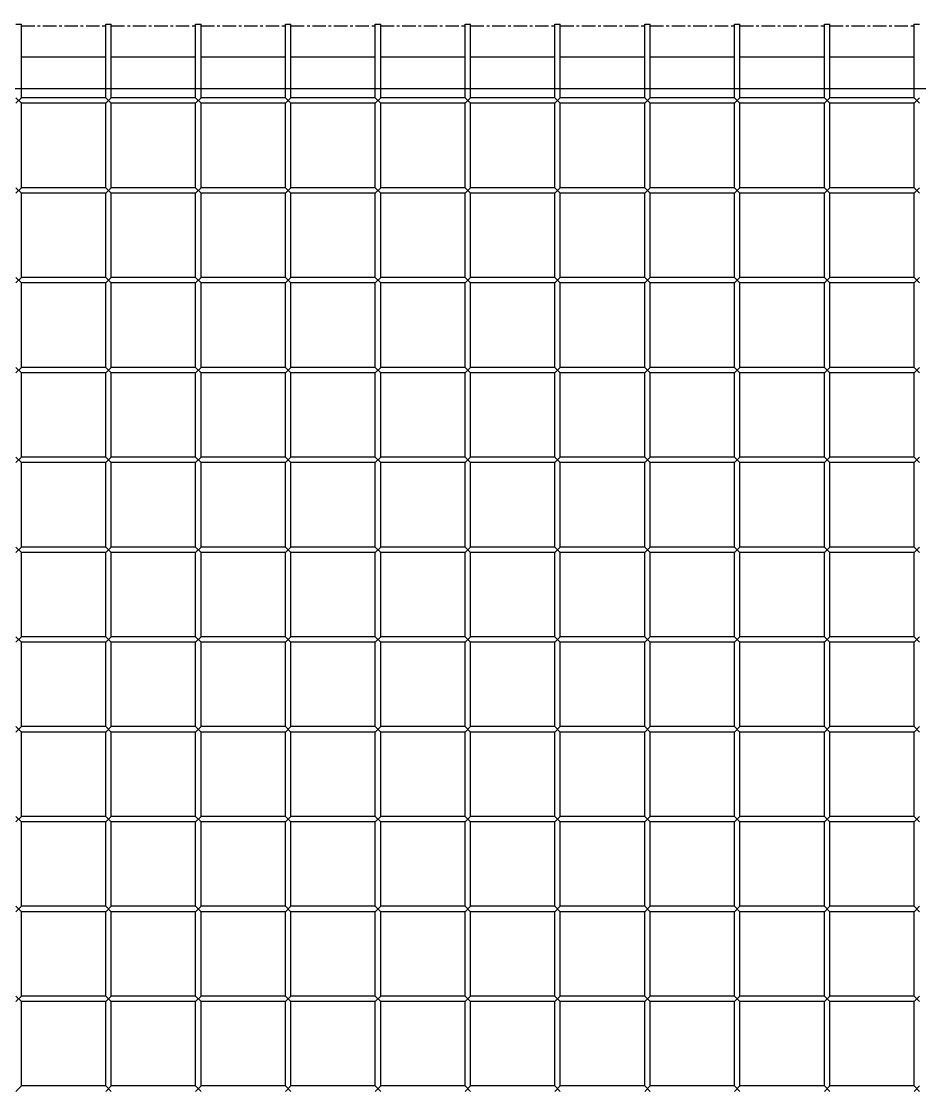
# Model space of a CAD drawing. Header units: millimetres. Extents: x -198529 to 244266, y -64 to 158464.
# Drawn here: x -147698 to -147198, y 97567 to 98161 of the extents above; entities that cross this region are included whole.
import ezdxf

# ---------------------------------------------------------------- set-up
doc = ezdxf.new("R2010")
doc.units = ezdxf.units.MM
doc.linetypes.add('CENTER', pattern=[12, 7.5, -1.5, 1.5, -1.5])
doc.layers.add('0-DCC', color=30, linetype='Continuous')
doc.layers.add('0-DCC-STRUC', color=180, linetype='Continuous')

# ---------------------------------------------------------------- blocks, each defined once
blk = doc.blocks.new('DCC2850x1800(右)')
at = {"color": 0, "linetype": 'Continuous'}
for p, q in [((63642.5, -72712.38), (63639.5, -72712.38)), ((63642.5, -72753.48), (63642.5, -72712.38)), ((63689.5, -72753.48), (63689.5, -72712.38)), ((63692.5, -72712.38), (63689.5, -72712.38)), ((63692.5, -72753.48), (63692.5, -72712.38)), ((63739.5, -72753.48), (63739.5, -72712.38)), ((63742.5, -72712.38), (63739.5, -72712.38)), ((63742.5, -72753.48), (63742.5, -72712.38)), ((63789.5, -72753.48), (63789.5, -72712.38)), ((63792.5, -72712.38), (63789.5, -72712.38)), ((63792.5, -72753.48), (63792.5, -72712.38)), ((63839.5, -72753.48), (63839.5, -72712.38)), ((63842.5, -72712.38), (63839.5, -72712.38)), ((63842.5, -72753.48), (63842.5, -72712.38)), ((63889.5, -72753.48), (63889.5, -72712.38)), ((63892.5, -72712.38), (63889.5, -72712.38)), ((63892.5, -72753.48), (63892.5, -72712.38)), ((63939.5, -72753.48), (63939.5, -72712.38)), ((63942.5, -72712.38), (63939.5, -72712.38)), ((63942.5, -72753.48), (63942.5, -72712.38)), ((63989.5, -72753.48), (63989.5, -72712.38)), ((63992.5, -72712.38), (63989.5, -72712.38)), ((63992.5, -72753.48), (63992.5, -72712.38)), ((64039.5, -72753.48), (64039.5, -72712.38)), ((64042.5, -72712.38), (64039.5, -72712.38)), ((64042.5, -72753.48), (64042.5, -72712.38)), ((64089.5, -72753.48), (64089.5, -72712.38)), ((64092.5, -72712.38), (64089.5, -72712.38)), ((64092.5, -72753.48), (64092.5, -72712.38)), ((64139.5, -72753.48), (64139.5, -72712.38)), ((64142.5, -72712.38), (64139.5, -72712.38)), ((63642.5, -72730.88), (63689.5, -72730.88)), ((63692.5, -72730.88), (63739.5, -72730.88)), ((63742.5, -72730.88), (63789.5, -72730.88)), ((63792.5, -72730.88), (63839.5, -72730.88)), ((63842.5, -72730.88), (63889.5, -72730.88)), ((63892.5, -72730.88), (63939.5, -72730.88)), ((63942.5, -72730.88), (63989.5, -72730.88)), ((63992.5, -72730.88), (64039.5, -72730.88)), ((64042.5, -72730.88), (64089.5, -72730.88)), ((64092.5, -72730.88), (64139.5, -72730.88)), ((63642.5, -72756.48), (63639.5, -72753.48)), ((63642.5, -72753.48), (63639.5, -72756.48)), ((63642.5, -72753.48), (63689.5, -72753.48)), ((63692.5, -72756.48), (63689.5, -72753.48)), ((63692.5, -72753.48), (63689.5, -72756.48)), ((63692.5, -72753.48), (63739.5, -72753.48)), ((63742.5, -72756.48), (63739.5, -72753.48)), ((63742.5, -72753.48), (63739.5, -72756.48)), ((63742.5, -72753.48), (63789.5, -72753.48)), ((63792.5, -72756.48), (63789.5, -72753.48)), ((63792.5, -72753.48), (63789.5, -72756.48)), ((63792.5, -72753.48), (63839.5, -72753.48)), ((63842.5, -72756.48), (63839.5, -72753.48)), ((63842.5, -72753.48), (63839.5, -72756.48)), ((63842.5, -72753.48), (63889.5, -72753.48)), ((63892.5, -72756.48), (63889.5, -72753.48)), ((63892.5, -72753.48), (63889.5, -72756.48)), ((63892.5, -72753.48), (63939.5, -72753.48)), ((63942.5, -72756.48), (63939.5, -72753.48)), ((63942.5, -72753.48), (63939.5, -72756.48)), ((63942.5, -72753.48), (63989.5, -72753.48)), ((63992.5, -72756.48), (63989.5, -72753.48)), ((63992.5, -72753.48), (63989.5, -72756.48)), ((63992.5, -72753.48), (64039.5, -72753.48)), ((64042.5, -72756.48), (64039.5, -72753.48)), ((64042.5, -72753.48), (64039.5, -72756.48)), ((64042.5, -72753.48), (64089.5, -72753.48)), ((64092.5, -72756.48), (64089.5, -72753.48)), ((64089.5, -72756.48), (64092.5, -72753.48)), ((64092.5, -72753.48), (64139.5, -72753.48)), ((64142.5, -72756.48), (64139.5, -72753.48)), ((64139.5, -72756.48), (64142.5, -72753.48)), ((63642.5, -72756.48), (63689.5, -72756.48)), ((63642.5, -72803.48), (63642.5, -72756.48)), ((63689.5, -72803.48), (63689.5, -72756.48)), ((63692.5, -72756.48), (63739.5, -72756.48)), ((63692.5, -72803.48), (63692.5, -72756.48)), ((63739.5, -72803.48), (63739.5, -72756.48)), ((63742.5, -72756.48), (63789.5, -72756.48)), ((63742.5, -72803.48), (63742.5, -72756.48)), ((63789.5, -72803.48), (63789.5, -72756.48)), ((63792.5, -72756.48), (63839.5, -72756.48)), ((63792.5, -72803.48), (63792.5, -72756.48)), ((63839.5, -72803.48), (63839.5, -72756.48)), ((63842.5, -72756.48), (63889.5, -72756.48)), ((63842.5, -72803.48), (63842.5, -72756.48)), ((63889.5, -72803.48), (63889.5, -72756.48)), ((63892.5, -72756.48), (63939.5, -72756.48)), ((63892.5, -72803.48), (63892.5, -72756.48)), ((63939.5, -72803.48), (63939.5, -72756.48)), ((63942.5, -72756.48), (63989.5, -72756.48)), ((63942.5, -72803.48), (63942.5, -72756.48)), ((63989.5, -72803.48), (63989.5, -72756.48)), ((63992.5, -72756.48), (64039.5, -72756.48)), ((63992.5, -72803.48), (63992.5, -72756.48)), ((64039.5, -72803.48), (64039.5, -72756.48)), ((64042.5, -72756.48), (64089.5, -72756.48)), ((64042.5, -72803.48), (64042.5, -72756.48)), ((64089.5, -72803.48), (64089.5, -72756.48)), ((64092.5, -72756.48), (64139.5, -72756.48)), ((64092.5, -72803.48), (64092.5, -72756.48)), ((64139.5, -72803.48), (64139.5, -72756.48)), ((63642.5, -72806.48), (63639.5, -72803.48)), ((63642.5, -72803.48), (63639.5, -72806.48)), ((63642.5, -72803.48), (63689.5, -72803.48)), ((63642.5, -72853.48), (63642.5, -72806.48)), ((63642.5, -72806.48), (63689.5, -72806.48)), ((63692.5, -72806.48), (63689.5, -72803.48)), ((63692.5, -72803.48), (63689.5, -72806.48)), ((63689.5, -72853.48), (63689.5, -72806.48)), ((63692.5, -72803.48), (63739.5, -72803.48)), ((63692.5, -72853.48), (63692.5, -72806.48)), ((63692.5, -72806.48), (63739.5, -72806.48)), ((63742.5, -72806.48), (63739.5, -72803.48)), ((63742.5, -72803.48), (63739.5, -72806.48)), ((63739.5, -72853.48), (63739.5, -72806.48)), ((63742.5, -72803.48), (63789.5, -72803.48)), ((63742.5, -72853.48), (63742.5, -72806.48)), ((63742.5, -72806.48), (63789.5, -72806.48)), ((63792.5, -72806.48), (63789.5, -72803.48)), ((63792.5, -72803.48), (63789.5, -72806.48)), ((63789.5, -72853.48), (63789.5, -72806.48)), ((63792.5, -72803.48), (63839.5, -72803.48)), ((63792.5, -72853.48), (63792.5, -72806.48)), ((63792.5, -72806.48), (63839.5, -72806.48)), ((63842.5, -72806.48), (63839.5, -72803.48)), ((63842.5, -72803.48), (63839.5, -72806.48)), ((63839.5, -72853.48), (63839.5, -72806.48)), ((63842.5, -72803.48), (63889.5, -72803.48)), ((63842.5, -72853.48), (63842.5, -72806.48)), ((63842.5, -72806.48), (63889.5, -72806.48)), ((63892.5, -72806.48), (63889.5, -72803.48)), ((63892.5, -72803.48), (63889.5, -72806.48)), ((63889.5, -72853.48), (63889.5, -72806.48)), ((63892.5, -72803.48), (63939.5, -72803.48)), ((63892.5, -72853.48), (63892.5, -72806.48)), ((63892.5, -72806.48), (63939.5, -72806.48)), ((63942.5, -72806.48), (63939.5, -72803.48)), ((63942.5, -72803.48), (63939.5, -72806.48)), ((63939.5, -72853.48), (63939.5, -72806.48)), ((63942.5, -72803.48), (63989.5, -72803.48)), ((63942.5, -72853.48), (63942.5, -72806.48)), ((63942.5, -72806.48), (63989.5, -72806.48)), ((63992.5, -72806.48), (63989.5, -72803.48)), ((63992.5, -72803.48), (63989.5, -72806.48)), ((63989.5, -72853.48), (63989.5, -72806.48)), ((63992.5, -72803.48), (64039.5, -72803.48)), ((63992.5, -72853.48), (63992.5, -72806.48)), ((63992.5, -72806.48), (64039.5, -72806.48)), ((64042.5, -72806.48), (64039.5, -72803.48)), ((64042.5, -72803.48), (64039.5, -72806.48)), ((64039.5, -72853.48), (64039.5, -72806.48)), ((64042.5, -72803.48), (64089.5, -72803.48)), ((64042.5, -72853.48), (64042.5, -72806.48)), ((64042.5, -72806.48), (64089.5, -72806.48)), ((64092.5, -72806.48), (64089.5, -72803.48)), ((64092.5, -72803.48), (64089.5, -72806.48)), ((64089.5, -72853.48), (64089.5, -72806.48)), ((64092.5, -72803.48), (64139.5, -72803.48)), ((64092.5, -72853.48), (64092.5, -72806.48)), ((64092.5, -72806.48), (64139.5, -72806.48)), ((64142.5, -72806.48), (64139.5, -72803.48)), ((64142.5, -72803.48), (64139.5, -72806.48)), ((64139.5, -72853.48), (64139.5, -72806.48)), ((63642.5, -72856.48), (63639.5, -72853.48)), ((63642.5, -72853.48), (63639.5, -72856.48)), ((63642.5, -72853.48), (63689.5, -72853.48)), ((63692.5, -72856.48), (63689.5, -72853.48)), ((63692.5, -72853.48), (63689.5, -72856.48)), ((63692.5, -72853.48), (63739.5, -72853.48)), ((63742.5, -72856.48), (63739.5, -72853.48)), ((63742.5, -72853.48), (63739.5, -72856.48)), ((63742.5, -72853.48), (63789.5, -72853.48)), ((63792.5, -72856.48), (63789.5, -72853.48)), ((63792.5, -72853.48), (63789.5, -72856.48)), ((63792.5, -72853.48), (63839.5, -72853.48)), ((63842.5, -72856.48), (63839.5, -72853.48)), ((63842.5, -72853.48), (63839.5, -72856.48)), ((63842.5, -72853.48), (63889.5, -72853.48)), ((63892.5, -72856.48), (63889.5, -72853.48)), ((63892.5, -72853.48), (63889.5, -72856.48)), ((63892.5, -72853.48), (63939.5, -72853.48)), ((63942.5, -72856.48), (63939.5, -72853.48)), ((63942.5, -72853.48), (63939.5, -72856.48)), ((63942.5, -72853.48), (63989.5, -72853.48)), ((63992.5, -72856.48), (63989.5, -72853.48)), ((63992.5, -72853.48), (63989.5, -72856.48)), ((63992.5, -72853.48), (64039.5, -72853.48)), ((64042.5, -72856.48), (64039.5, -72853.48)), ((64042.5, -72853.48), (64039.5, -72856.48)), ((64042.5, -72853.48), (64089.5, -72853.48)), ((64092.5, -72856.48), (64089.5, -72853.48)), ((64092.5, -72853.48), (64089.5, -72856.48)), ((64092.5, -72853.48), (64139.5, -72853.48)), ((64142.5, -72856.48), (64139.5, -72853.48)), ((64142.5, -72853.48), (64139.5, -72856.48)), ((63642.5, -72903.48), (63642.5, -72856.48)), ((63642.5, -72856.48), (63689.5, -72856.48)), ((63689.5, -72903.48), (63689.5, -72856.48)), ((63692.5, -72903.48), (63692.5, -72856.48)), ((63692.5, -72856.48), (63739.5, -72856.48)), ((63739.5, -72903.48), (63739.5, -72856.48)), ((63742.5, -72903.48), (63742.5, -72856.48)), ((63742.5, -72856.48), (63789.5, -72856.48)), ((63789.5, -72903.48), (63789.5, -72856.48)), ((63792.5, -72903.48), (63792.5, -72856.48)), ((63792.5, -72856.48), (63839.5, -72856.48)), ((63839.5, -72903.48), (63839.5, -72856.48)), ((63842.5, -72903.48), (63842.5, -72856.48)), ((63842.5, -72856.48), (63889.5, -72856.48)), ((63889.5, -72903.48), (63889.5, -72856.48)), ((63892.5, -72903.48), (63892.5, -72856.48)), ((63892.5, -72856.48), (63939.5, -72856.48)), ((63939.5, -72903.48), (63939.5, -72856.48)), ((63942.5, -72903.48), (63942.5, -72856.48)), ((63942.5, -72856.48), (63989.5, -72856.48)), ((63989.5, -72903.48), (63989.5, -72856.48)), ((63992.5, -72903.48), (63992.5, -72856.48)), ((63992.5, -72856.48), (64039.5, -72856.48)), ((64039.5, -72903.48), (64039.5, -72856.48)), ((64042.5, -72903.48), (64042.5, -72856.48)), ((64042.5, -72856.48), (64089.5, -72856.48)), ((64089.5, -72903.48), (64089.5, -72856.48)), ((64092.5, -72903.48), (64092.5, -72856.48)), ((64092.5, -72856.48), (64139.5, -72856.48)), ((64139.5, -72903.48), (64139.5, -72856.48)), ((63642.5, -72906.48), (63639.5, -72903.48)), ((63642.5, -72903.48), (63639.5, -72906.48)), ((63642.5, -72903.48), (63689.5, -72903.48)), ((63642.5, -72953.48), (63642.5, -72906.48)), ((63642.5, -72906.48), (63689.5, -72906.48)), ((63692.5, -72906.48), (63689.5, -72903.48)), ((63692.5, -72903.48), (63689.5, -72906.48)), ((63689.5, -72953.48), (63689.5, -72906.48)), ((63692.5, -72903.48), (63739.5, -72903.48)), ((63692.5, -72953.48), (63692.5, -72906.48)), ((63692.5, -72906.48), (63739.5, -72906.48)), ((63742.5, -72906.48), (63739.5, -72903.48)), ((63742.5, -72903.48), (63739.5, -72906.48)), ((63739.5, -72953.48), (63739.5, -72906.48)), ((63742.5, -72903.48), (63789.5, -72903.48)), ((63742.5, -72953.48), (63742.5, -72906.48)), ((63742.5, -72906.48), (63789.5, -72906.48)), ((63792.5, -72906.48), (63789.5, -72903.48)), ((63792.5, -72903.48), (63789.5, -72906.48)), ((63789.5, -72953.48), (63789.5, -72906.48)), ((63792.5, -72903.48), (63839.5, -72903.48)), ((63792.5, -72953.48), (63792.5, -72906.48)), ((63792.5, -72906.48), (63839.5, -72906.48)), ((63842.5, -72906.48), (63839.5, -72903.48)), ((63842.5, -72903.48), (63839.5, -72906.48)), ((63839.5, -72953.48), (63839.5, -72906.48)), ((63842.5, -72903.48), (63889.5, -72903.48)), ((63842.5, -72953.48), (63842.5, -72906.48)), ((63842.5, -72906.48), (63889.5, -72906.48)), ((63892.5, -72906.48), (63889.5, -72903.48)), ((63892.5, -72903.48), (63889.5, -72906.48)), ((63889.5, -72953.48), (63889.5, -72906.48)), ((63892.5, -72903.48), (63939.5, -72903.48)), ((63892.5, -72953.48), (63892.5, -72906.48)), ((63892.5, -72906.48), (63939.5, -72906.48)), ((63942.5, -72906.48), (63939.5, -72903.48)), ((63942.5, -72903.48), (63939.5, -72906.48)), ((63939.5, -72953.48), (63939.5, -72906.48)), ((63942.5, -72903.48), (63989.5, -72903.48)), ((63942.5, -72953.48), (63942.5, -72906.48)), ((63942.5, -72906.48), (63989.5, -72906.48)), ((63992.5, -72906.48), (63989.5, -72903.48)), ((63992.5, -72903.48), (63989.5, -72906.48)), ((63989.5, -72953.48), (63989.5, -72906.48)), ((63992.5, -72903.48), (64039.5, -72903.48)), ((63992.5, -72953.48), (63992.5, -72906.48)), ((63992.5, -72906.48), (64039.5, -72906.48)), ((64042.5, -72906.48), (64039.5, -72903.48)), ((64042.5, -72903.48), (64039.5, -72906.48)), ((64039.5, -72953.48), (64039.5, -72906.48)), ((64042.5, -72903.48), (64089.5, -72903.48)), ((64042.5, -72953.48), (64042.5, -72906.48)), ((64042.5, -72906.48), (64089.5, -72906.48)), ((64092.5, -72906.48), (64089.5, -72903.48)), ((64092.5, -72903.48), (64089.5, -72906.48)), ((64089.5, -72953.48), (64089.5, -72906.48)), ((64092.5, -72903.48), (64139.5, -72903.48)), ((64092.5, -72953.48), (64092.5, -72906.48)), ((64092.5, -72906.48), (64139.5, -72906.48)), ((64142.5, -72906.48), (64139.5, -72903.48)), ((64142.5, -72903.48), (64139.5, -72906.48)), ((64139.5, -72953.48), (64139.5, -72906.48)), ((63642.5, -72956.48), (63639.5, -72953.48)), ((63642.5, -72953.48), (63639.5, -72956.48)), ((63642.5, -72953.48), (63689.5, -72953.48)), ((63692.5, -72956.48), (63689.5, -72953.48)), ((63692.5, -72953.48), (63689.5, -72956.48)), ((63692.5, -72953.48), (63739.5, -72953.48)), ((63742.5, -72956.48), (63739.5, -72953.48)), ((63742.5, -72953.48), (63739.5, -72956.48)), ((63742.5, -72953.48), (63789.5, -72953.48)), ((63792.5, -72956.48), (63789.5, -72953.48)), ((63792.5, -72953.48), (63789.5, -72956.48)), ((63792.5, -72953.48), (63839.5, -72953.48)), ((63842.5, -72956.48), (63839.5, -72953.48)), ((63842.5, -72953.48), (63839.5, -72956.48)), ((63842.5, -72953.48), (63889.5, -72953.48)), ((63892.5, -72956.48), (63889.5, -72953.48)), ((63892.5, -72953.48), (63889.5, -72956.48)), ((63892.5, -72953.48), (63939.5, -72953.48)), ((63942.5, -72956.48), (63939.5, -72953.48)), ((63942.5, -72953.48), (63939.5, -72956.48)), ((63942.5, -72953.48), (63989.5, -72953.48)), ((63992.5, -72956.48), (63989.5, -72953.48)), ((63992.5, -72953.48), (63989.5, -72956.48)), ((63992.5, -72953.48), (64039.5, -72953.48)), ((64042.5, -72956.48), (64039.5, -72953.48)), ((64042.5, -72953.48), (64039.5, -72956.48)), ((64042.5, -72953.48), (64089.5, -72953.48)), ((64092.5, -72956.48), (64089.5, -72953.48)), ((64092.5, -72953.48), (64089.5, -72956.48)), ((64092.5, -72953.48), (64139.5, -72953.48)), ((64142.5, -72956.48), (64139.5, -72953.48)), ((64142.5, -72953.48), (64139.5, -72956.48)), ((63642.5, -73003.48), (63642.5, -72956.48)), ((63642.5, -72956.48), (63689.5, -72956.48)), ((63689.5, -73003.48), (63689.5, -72956.48)), ((63692.5, -73003.48), (63692.5, -72956.48)), ((63692.5, -72956.48), (63739.5, -72956.48)), ((63739.5, -73003.48), (63739.5, -72956.48)), ((63742.5, -73003.48), (63742.5, -72956.48)), ((63742.5, -72956.48), (63789.5, -72956.48)), ((63789.5, -73003.48), (63789.5, -72956.48)), ((63792.5, -73003.48), (63792.5, -72956.48)), ((63792.5, -72956.48), (63839.5, -72956.48)), ((63839.5, -73003.48), (63839.5, -72956.48)), ((63842.5, -73003.48), (63842.5, -72956.48)), ((63842.5, -72956.48), (63889.5, -72956.48)), ((63889.5, -73003.48), (63889.5, -72956.48)), ((63892.5, -73003.48), (63892.5, -72956.48)), ((63892.5, -72956.48), (63939.5, -72956.48)), ((63939.5, -73003.48), (63939.5, -72956.48)), ((63942.5, -73003.48), (63942.5, -72956.48)), ((63942.5, -72956.48), (63989.5, -72956.48)), ((63989.5, -73003.48), (63989.5, -72956.48)), ((63992.5, -73003.48), (63992.5, -72956.48)), ((63992.5, -72956.48), (64039.5, -72956.48)), ((64039.5, -73003.48), (64039.5, -72956.48)), ((64042.5, -73003.48), (64042.5, -72956.48)), ((64042.5, -72956.48), (64089.5, -72956.48)), ((64089.5, -73003.48), (64089.5, -72956.48)), ((64092.5, -73003.48), (64092.5, -72956.48)), ((64092.5, -72956.48), (64139.5, -72956.48)), ((64139.5, -73003.48), (64139.5, -72956.48)), ((63642.5, -73006.48), (63639.5, -73003.48)), ((63642.5, -73003.48), (63639.5, -73006.48)), ((63642.5, -73003.48), (63689.5, -73003.48)), ((63642.5, -73053.48), (63642.5, -73006.48)), ((63642.5, -73006.48), (63689.5, -73006.48)), ((63692.5, -73006.48), (63689.5, -73003.48)), ((63692.5, -73003.48), (63689.5, -73006.48)), ((63689.5, -73053.48), (63689.5, -73006.48)), ((63692.5, -73003.48), (63739.5, -73003.48)), ((63692.5, -73053.48), (63692.5, -73006.48)), ((63692.5, -73006.48), (63739.5, -73006.48)), ((63742.5, -73006.48), (63739.5, -73003.48)), ((63742.5, -73003.48), (63739.5, -73006.48)), ((63739.5, -73053.48), (63739.5, -73006.48)), ((63742.5, -73003.48), (63789.5, -73003.48)), ((63742.5, -73053.48), (63742.5, -73006.48)), ((63742.5, -73006.48), (63789.5, -73006.48)), ((63792.5, -73006.48), (63789.5, -73003.48)), ((63792.5, -73003.48), (63789.5, -73006.48)), ((63789.5, -73053.48), (63789.5, -73006.48)), ((63792.5, -73003.48), (63839.5, -73003.48)), ((63792.5, -73053.48), (63792.5, -73006.48)), ((63792.5, -73006.48), (63839.5, -73006.48)), ((63842.5, -73006.48), (63839.5, -73003.48)), ((63842.5, -73003.48), (63839.5, -73006.48)), ((63839.5, -73053.48), (63839.5, -73006.48)), ((63842.5, -73003.48), (63889.5, -73003.48)), ((63842.5, -73053.48), (63842.5, -73006.48)), ((63842.5, -73006.48), (63889.5, -73006.48)), ((63892.5, -73006.48), (63889.5, -73003.48)), ((63892.5, -73003.48), (63889.5, -73006.48)), ((63889.5, -73053.48), (63889.5, -73006.48)), ((63892.5, -73003.48), (63939.5, -73003.48)), ((63892.5, -73053.48), (63892.5, -73006.48)), ((63892.5, -73006.48), (63939.5, -73006.48)), ((63942.5, -73006.48), (63939.5, -73003.48)), ((63942.5, -73003.48), (63939.5, -73006.48)), ((63939.5, -73053.48), (63939.5, -73006.48)), ((63942.5, -73003.48), (63989.5, -73003.48)), ((63942.5, -73053.48), (63942.5, -73006.48)), ((63942.5, -73006.48), (63989.5, -73006.48)), ((63992.5, -73006.48), (63989.5, -73003.48)), ((63992.5, -73003.48), (63989.5, -73006.48)), ((63989.5, -73053.48), (63989.5, -73006.48)), ((63992.5, -73003.48), (64039.5, -73003.48)), ((63992.5, -73053.48), (63992.5, -73006.48)), ((63992.5, -73006.48), (64039.5, -73006.48)), ((64042.5, -73006.48), (64039.5, -73003.48)), ((64042.5, -73003.48), (64039.5, -73006.48)), ((64039.5, -73053.48), (64039.5, -73006.48)), ((64042.5, -73003.48), (64089.5, -73003.48)), ((64042.5, -73053.48), (64042.5, -73006.48)), ((64042.5, -73006.48), (64089.5, -73006.48)), ((64092.5, -73006.48), (64089.5, -73003.48)), ((64092.5, -73003.48), (64089.5, -73006.48)), ((64089.5, -73053.48), (64089.5, -73006.48)), ((64092.5, -73003.48), (64139.5, -73003.48)), ((64092.5, -73053.48), (64092.5, -73006.48)), ((64092.5, -73006.48), (64139.5, -73006.48)), ((64142.5, -73006.48), (64139.5, -73003.48)), ((64142.5, -73003.48), (64139.5, -73006.48)), ((64139.5, -73053.48), (64139.5, -73006.48)), ((63642.5, -73056.48), (63639.5, -73053.48)), ((63642.5, -73053.48), (63639.5, -73056.48)), ((63642.5, -73053.48), (63689.5, -73053.48)), ((63692.5, -73056.48), (63689.5, -73053.48)), ((63692.5, -73053.48), (63689.5, -73056.48)), ((63692.5, -73053.48), (63739.5, -73053.48)), ((63742.5, -73056.48), (63739.5, -73053.48)), ((63742.5, -73053.48), (63739.5, -73056.48)), ((63742.5, -73053.48), (63789.5, -73053.48)), ((63792.5, -73056.48), (63789.5, -73053.48)), ((63792.5, -73053.48), (63789.5, -73056.48)), ((63792.5, -73053.48), (63839.5, -73053.48)), ((63842.5, -73056.48), (63839.5, -73053.48)), ((63842.5, -73053.48), (63839.5, -73056.48)), ((63842.5, -73053.48), (63889.5, -73053.48)), ((63892.5, -73056.48), (63889.5, -73053.48)), ((63892.5, -73053.48), (63889.5, -73056.48)), ((63892.5, -73053.48), (63939.5, -73053.48)), ((63942.5, -73056.48), (63939.5, -73053.48)), ((63942.5, -73053.48), (63939.5, -73056.48)), ((63942.5, -73053.48), (63989.5, -73053.48)), ((63992.5, -73056.48), (63989.5, -73053.48)), ((63992.5, -73053.48), (63989.5, -73056.48)), ((63992.5, -73053.48), (64039.5, -73053.48)), ((64042.5, -73056.48), (64039.5, -73053.48)), ((64042.5, -73053.48), (64039.5, -73056.48)), ((64042.5, -73053.48), (64089.5, -73053.48)), ((64092.5, -73056.48), (64089.5, -73053.48)), ((64092.5, -73053.48), (64089.5, -73056.48)), ((64092.5, -73053.48), (64139.5, -73053.48)), ((64142.5, -73056.48), (64139.5, -73053.48)), ((64142.5, -73053.48), (64139.5, -73056.48)), ((63642.5, -73056.48), (63689.5, -73056.48)), ((63642.5, -73103.48), (63642.5, -73056.48)), ((63689.5, -73103.48), (63689.5, -73056.48)), ((63692.5, -73056.48), (63739.5, -73056.48)), ((63692.5, -73103.48), (63692.5, -73056.48)), ((63739.5, -73103.48), (63739.5, -73056.48)), ((63742.5, -73103.48), (63742.5, -73056.48)), ((63742.5, -73056.48), (63789.5, -73056.48)), ((63789.5, -73103.48), (63789.5, -73056.48)), ((63792.5, -73103.48), (63792.5, -73056.48)), ((63792.5, -73056.48), (63839.5, -73056.48)), ((63839.5, -73103.48), (63839.5, -73056.48)), ((63842.5, -73103.48), (63842.5, -73056.48)), ((63842.5, -73056.48), (63889.5, -73056.48)), ((63889.5, -73103.48), (63889.5, -73056.48)), ((63892.5, -73103.48), (63892.5, -73056.48)), ((63892.5, -73056.48), (63939.5, -73056.48)), ((63939.5, -73103.48), (63939.5, -73056.48)), ((63942.5, -73103.48), (63942.5, -73056.48)), ((63942.5, -73056.48), (63989.5, -73056.48)), ((63989.5, -73103.48), (63989.5, -73056.48)), ((63992.5, -73103.48), (63992.5, -73056.48)), ((63992.5, -73056.48), (64039.5, -73056.48)), ((64039.5, -73103.48), (64039.5, -73056.48)), ((64042.5, -73103.48), (64042.5, -73056.48)), ((64042.5, -73056.48), (64089.5, -73056.48)), ((64089.5, -73103.48), (64089.5, -73056.48)), ((64092.5, -73103.48), (64092.5, -73056.48)), ((64092.5, -73056.48), (64139.5, -73056.48)), ((64139.5, -73103.48), (64139.5, -73056.48)), ((63642.5, -73106.48), (63639.5, -73103.48)), ((63642.5, -73103.48), (63639.5, -73106.48)), ((63642.5, -73103.48), (63689.5, -73103.48)), ((63692.5, -73106.48), (63689.5, -73103.48)), ((63692.5, -73103.48), (63689.5, -73106.48)), ((63692.5, -73103.48), (63739.5, -73103.48)), ((63742.5, -73106.48), (63739.5, -73103.48)), ((63742.5, -73103.48), (63739.5, -73106.48)), ((63742.5, -73103.48), (63789.5, -73103.48)), ((63792.5, -73106.48), (63789.5, -73103.48)), ((63792.5, -73103.48), (63789.5, -73106.48)), ((63792.5, -73103.48), (63839.5, -73103.48)), ((63842.5, -73106.48), (63839.5, -73103.48)), ((63842.5, -73103.48), (63839.5, -73106.48)), ((63842.5, -73103.48), (63889.5, -73103.48)), ((63892.5, -73106.48), (63889.5, -73103.48)), ((63892.5, -73103.48), (63889.5, -73106.48)), ((63892.5, -73103.48), (63939.5, -73103.48)), ((63942.5, -73106.48), (63939.5, -73103.48)), ((63942.5, -73103.48), (63939.5, -73106.48)), ((63942.5, -73103.48), (63989.5, -73103.48)), ((63992.5, -73106.48), (63989.5, -73103.48)), ((63992.5, -73103.48), (63989.5, -73106.48)), ((63992.5, -73103.48), (64039.5, -73103.48)), ((64042.5, -73106.48), (64039.5, -73103.48)), ((64042.5, -73103.48), (64039.5, -73106.48)), ((64042.5, -73103.48), (64089.5, -73103.48)), ((64092.5, -73106.48), (64089.5, -73103.48)), ((64092.5, -73103.48), (64089.5, -73106.48)), ((64092.5, -73103.48), (64139.5, -73103.48)), ((64142.5, -73106.48), (64139.5, -73103.48)), ((64142.5, -73103.48), (64139.5, -73106.48)), ((63642.5, -73106.48), (63689.5, -73106.48)), ((63642.5, -73153.48), (63642.5, -73106.48)), ((63689.5, -73153.48), (63689.5, -73106.48)), ((63692.5, -73106.48), (63739.5, -73106.48)), ((63692.5, -73153.48), (63692.5, -73106.48)), ((63739.5, -73153.48), (63739.5, -73106.48)), ((63742.5, -73153.48), (63742.5, -73106.48)), ((63742.5, -73106.48), (63789.5, -73106.48)), ((63789.5, -73153.48), (63789.5, -73106.48)), ((63792.5, -73153.48), (63792.5, -73106.48)), ((63792.5, -73106.48), (63839.5, -73106.48)), ((63839.5, -73153.48), (63839.5, -73106.48)), ((63842.5, -73153.48), (63842.5, -73106.48)), ((63842.5, -73106.48), (63889.5, -73106.48)), ((63889.5, -73153.48), (63889.5, -73106.48)), ((63892.5, -73153.48), (63892.5, -73106.48)), ((63892.5, -73106.48), (63939.5, -73106.48)), ((63939.5, -73153.48), (63939.5, -73106.48)), ((63942.5, -73153.48), (63942.5, -73106.48)), ((63942.5, -73106.48), (63989.5, -73106.48)), ((63989.5, -73153.48), (63989.5, -73106.48)), ((63992.5, -73153.48), (63992.5, -73106.48)), ((63992.5, -73106.48), (64039.5, -73106.48)), ((64039.5, -73153.48), (64039.5, -73106.48)), ((64042.5, -73153.48), (64042.5, -73106.48)), ((64042.5, -73106.48), (64089.5, -73106.48)), ((64089.5, -73153.48), (64089.5, -73106.48)), ((64092.5, -73153.48), (64092.5, -73106.48)), ((64092.5, -73106.48), (64139.5, -73106.48)), ((64139.5, -73153.48), (64139.5, -73106.48)), ((63642.5, -73156.48), (63639.5, -73153.48)), ((63642.5, -73153.48), (63639.5, -73156.48)), ((63642.5, -73153.48), (63689.5, -73153.48)), ((63642.5, -73156.48), (63689.5, -73156.48)), ((63642.5, -73203.48), (63642.5, -73156.48)), ((63692.5, -73156.48), (63689.5, -73153.48)), ((63692.5, -73153.48), (63689.5, -73156.48)), ((63689.5, -73203.48), (63689.5, -73156.48)), ((63692.5, -73153.48), (63739.5, -73153.48)), ((63692.5, -73156.48), (63739.5, -73156.48)), ((63692.5, -73203.48), (63692.5, -73156.48)), ((63742.5, -73156.48), (63739.5, -73153.48)), ((63742.5, -73153.48), (63739.5, -73156.48)), ((63739.5, -73203.48), (63739.5, -73156.48)), ((63742.5, -73153.48), (63789.5, -73153.48)), ((63742.5, -73203.48), (63742.5, -73156.48)), ((63742.5, -73156.48), (63789.5, -73156.48)), ((63792.5, -73156.48), (63789.5, -73153.48)), ((63792.5, -73153.48), (63789.5, -73156.48)), ((63789.5, -73203.48), (63789.5, -73156.48)), ((63792.5, -73153.48), (63839.5, -73153.48)), ((63792.5, -73203.48), (63792.5, -73156.48)), ((63792.5, -73156.48), (63839.5, -73156.48)), ((63842.5, -73156.48), (63839.5, -73153.48)), ((63842.5, -73153.48), (63839.5, -73156.48)), ((63839.5, -73203.48), (63839.5, -73156.48)), ((63842.5, -73153.48), (63889.5, -73153.48)), ((63842.5, -73203.48), (63842.5, -73156.48)), ((63842.5, -73156.48), (63889.5, -73156.48)), ((63892.5, -73156.48), (63889.5, -73153.48)), ((63892.5, -73153.48), (63889.5, -73156.48)), ((63889.5, -73203.48), (63889.5, -73156.48)), ((63892.5, -73153.48), (63939.5, -73153.48)), ((63892.5, -73203.48), (63892.5, -73156.48)), ((63892.5, -73156.48), (63939.5, -73156.48)), ((63942.5, -73156.48), (63939.5, -73153.48)), ((63942.5, -73153.48), (63939.5, -73156.48)), ((63939.5, -73203.48), (63939.5, -73156.48)), ((63942.5, -73153.48), (63989.5, -73153.48)), ((63942.5, -73203.48), (63942.5, -73156.48)), ((63942.5, -73156.48), (63989.5, -73156.48)), ((63992.5, -73156.48), (63989.5, -73153.48)), ((63992.5, -73153.48), (63989.5, -73156.48)), ((63989.5, -73203.48), (63989.5, -73156.48)), ((63992.5, -73153.48), (64039.5, -73153.48)), ((63992.5, -73203.48), (63992.5, -73156.48)), ((63992.5, -73156.48), (64039.5, -73156.48)), ((64042.5, -73156.48), (64039.5, -73153.48)), ((64042.5, -73153.48), (64039.5, -73156.48)), ((64039.5, -73203.48), (64039.5, -73156.48)), ((64042.5, -73153.48), (64089.5, -73153.48)), ((64042.5, -73203.48), (64042.5, -73156.48)), ((64042.5, -73156.48), (64089.5, -73156.48)), ((64092.5, -73156.48), (64089.5, -73153.48)), ((64092.5, -73153.48), (64089.5, -73156.48)), ((64089.5, -73203.48), (64089.5, -73156.48)), ((64092.5, -73153.48), (64139.5, -73153.48)), ((64092.5, -73203.48), (64092.5, -73156.48)), ((64092.5, -73156.48), (64139.5, -73156.48)), ((64142.5, -73156.48), (64139.5, -73153.48)), ((64142.5, -73153.48), (64139.5, -73156.48)), ((64139.5, -73203.48), (64139.5, -73156.48)), ((63642.5, -73206.48), (63639.5, -73203.48)), ((63642.5, -73203.48), (63639.5, -73206.48)), ((63642.5, -73203.48), (63689.5, -73203.48)), ((63692.5, -73206.48), (63689.5, -73203.48)), ((63692.5, -73203.48), (63689.5, -73206.48)), ((63692.5, -73203.48), (63739.5, -73203.48)), ((63742.5, -73206.48), (63739.5, -73203.48)), ((63742.5, -73203.48), (63739.5, -73206.48)), ((63742.5, -73203.48), (63789.5, -73203.48)), ((63792.5, -73206.48), (63789.5, -73203.48)), ((63792.5, -73203.48), (63789.5, -73206.48)), ((63792.5, -73203.48), (63839.5, -73203.48)), ((63842.5, -73206.48), (63839.5, -73203.48)), ((63842.5, -73203.48), (63839.5, -73206.48)), ((63842.5, -73203.48), (63889.5, -73203.48)), ((63892.5, -73206.48), (63889.5, -73203.48)), ((63892.5, -73203.48), (63889.5, -73206.48)), ((63892.5, -73203.48), (63939.5, -73203.48)), ((63942.5, -73206.48), (63939.5, -73203.48)), ((63942.5, -73203.48), (63939.5, -73206.48)), ((63942.5, -73203.48), (63989.5, -73203.48)), ((63992.5, -73206.48), (63989.5, -73203.48)), ((63992.5, -73203.48), (63989.5, -73206.48)), ((63992.5, -73203.48), (64039.5, -73203.48)), ((64042.5, -73206.48), (64039.5, -73203.48)), ((64042.5, -73203.48), (64039.5, -73206.48)), ((64042.5, -73203.48), (64089.5, -73203.48)), ((64092.5, -73206.48), (64089.5, -73203.48)), ((64092.5, -73203.48), (64089.5, -73206.48)), ((64092.5, -73203.48), (64139.5, -73203.48)), ((64142.5, -73206.48), (64139.5, -73203.48)), ((64142.5, -73203.48), (64139.5, -73206.48)), ((63642.5, -73206.48), (63689.5, -73206.48)), ((63642.5, -73253.48), (63642.5, -73206.48)), ((63689.5, -73253.48), (63689.5, -73206.48)), ((63692.5, -73206.48), (63739.5, -73206.48)), ((63692.5, -73253.48), (63692.5, -73206.48)), ((63739.5, -73253.48), (63739.5, -73206.48)), ((63742.5, -73206.48), (63789.5, -73206.48)), ((63742.5, -73253.48), (63742.5, -73206.48)), ((63789.5, -73253.48), (63789.5, -73206.48)), ((63792.5, -73206.48), (63839.5, -73206.48)), ((63792.5, -73253.48), (63792.5, -73206.48)), ((63839.5, -73253.48), (63839.5, -73206.48)), ((63842.5, -73206.48), (63889.5, -73206.48)), ((63842.5, -73253.48), (63842.5, -73206.48)), ((63889.5, -73253.48), (63889.5, -73206.48)), ((63892.5, -73253.48), (63892.5, -73206.48)), ((63892.5, -73206.48), (63939.5, -73206.48)), ((63939.5, -73253.48), (63939.5, -73206.48)), ((63942.5, -73253.48), (63942.5, -73206.48)), ((63942.5, -73206.48), (63989.5, -73206.48)), ((63989.5, -73253.48), (63989.5, -73206.48)), ((63992.5, -73253.48), (63992.5, -73206.48)), ((63992.5, -73206.48), (64039.5, -73206.48)), ((64039.5, -73253.48), (64039.5, -73206.48)), ((64042.5, -73253.48), (64042.5, -73206.48)), ((64042.5, -73206.48), (64089.5, -73206.48)), ((64089.5, -73253.48), (64089.5, -73206.48)), ((64092.5, -73253.48), (64092.5, -73206.48)), ((64092.5, -73206.48), (64139.5, -73206.48)), ((64139.5, -73253.48), (64139.5, -73206.48)), ((63642.5, -73256.48), (63639.5, -73253.48)), ((63642.5, -73253.48), (63639.5, -73256.48)), ((63642.5, -73253.48), (63689.5, -73253.48)), ((63642.5, -73256.48), (63689.5, -73256.48)), ((63642.5, -73303.48), (63642.5, -73256.48)), ((63692.5, -73256.48), (63689.5, -73253.48)), ((63692.5, -73253.48), (63689.5, -73256.48)), ((63689.5, -73303.48), (63689.5, -73256.48)), ((63692.5, -73253.48), (63739.5, -73253.48)), ((63692.5, -73256.48), (63739.5, -73256.48)), ((63692.5, -73303.48), (63692.5, -73256.48)), ((63742.5, -73256.48), (63739.5, -73253.48)), ((63742.5, -73253.48), (63739.5, -73256.48)), ((63739.5, -73303.48), (63739.5, -73256.48)), ((63742.5, -73253.48), (63789.5, -73253.48)), ((63742.5, -73256.48), (63789.5, -73256.48)), ((63742.5, -73303.48), (63742.5, -73256.48)), ((63792.5, -73256.48), (63789.5, -73253.48)), ((63792.5, -73253.48), (63789.5, -73256.48)), ((63789.5, -73303.48), (63789.5, -73256.48)), ((63792.5, -73253.48), (63839.5, -73253.48)), ((63792.5, -73256.48), (63839.5, -73256.48)), ((63792.5, -73303.48), (63792.5, -73256.48)), ((63842.5, -73256.48), (63839.5, -73253.48)), ((63842.5, -73253.48), (63839.5, -73256.48)), ((63839.5, -73303.48), (63839.5, -73256.48)), ((63842.5, -73253.48), (63889.5, -73253.48)), ((63842.5, -73256.48), (63889.5, -73256.48)), ((63842.5, -73303.48), (63842.5, -73256.48)), ((63892.5, -73256.48), (63889.5, -73253.48)), ((63892.5, -73253.48), (63889.5, -73256.48)), ((63889.5, -73303.48), (63889.5, -73256.48)), ((63892.5, -73253.48), (63939.5, -73253.48)), ((63892.5, -73303.48), (63892.5, -73256.48)), ((63892.5, -73256.48), (63939.5, -73256.48)), ((63942.5, -73256.48), (63939.5, -73253.48)), ((63942.5, -73253.48), (63939.5, -73256.48)), ((63939.5, -73303.48), (63939.5, -73256.48)), ((63942.5, -73253.48), (63989.5, -73253.48)), ((63942.5, -73303.48), (63942.5, -73256.48)), ((63942.5, -73256.48), (63989.5, -73256.48)), ((63992.5, -73256.48), (63989.5, -73253.48)), ((63992.5, -73253.48), (63989.5, -73256.48)), ((63989.5, -73303.48), (63989.5, -73256.48)), ((63992.5, -73253.48), (64039.5, -73253.48)), ((63992.5, -73303.48), (63992.5, -73256.48)), ((63992.5, -73256.48), (64039.5, -73256.48)), ((64042.5, -73256.48), (64039.5, -73253.48)), ((64042.5, -73253.48), (64039.5, -73256.48)), ((64039.5, -73303.48), (64039.5, -73256.48)), ((64042.5, -73253.48), (64089.5, -73253.48)), ((64042.5, -73303.48), (64042.5, -73256.48)), ((64042.5, -73256.48), (64089.5, -73256.48)), ((64092.5, -73256.48), (64089.5, -73253.48)), ((64092.5, -73253.48), (64089.5, -73256.48)), ((64089.5, -73303.48), (64089.5, -73256.48)), ((64092.5, -73253.48), (64139.5, -73253.48)), ((64092.5, -73303.48), (64092.5, -73256.48)), ((64092.5, -73256.48), (64139.5, -73256.48)), ((64142.5, -73256.48), (64139.5, -73253.48)), ((64142.5, -73253.48), (64139.5, -73256.48)), ((64139.5, -73303.48), (64139.5, -73256.48)), ((63642.5, -73306.48), (63639.5, -73303.48)), ((63642.5, -73303.48), (63639.5, -73306.48)), ((63642.5, -73303.48), (63689.5, -73303.48)), ((63692.5, -73306.48), (63689.5, -73303.48)), ((63692.5, -73303.48), (63689.5, -73306.48)), ((63692.5, -73303.48), (63739.5, -73303.48)), ((63742.5, -73306.48), (63739.5, -73303.48)), ((63742.5, -73303.48), (63739.5, -73306.48)), ((63742.5, -73303.48), (63789.5, -73303.48)), ((63792.5, -73306.48), (63789.5, -73303.48)), ((63792.5, -73303.48), (63789.5, -73306.48)), ((63792.5, -73303.48), (63839.5, -73303.48)), ((63842.5, -73306.48), (63839.5, -73303.48)), ((63842.5, -73303.48), (63839.5, -73306.48)), ((63842.5, -73303.48), (63889.5, -73303.48)), ((63892.5, -73306.48), (63889.5, -73303.48)), ((63892.5, -73303.48), (63889.5, -73306.48)), ((63892.5, -73303.48), (63939.5, -73303.48)), ((63942.5, -73306.48), (63939.5, -73303.48)), ((63942.5, -73303.48), (63939.5, -73306.48)), ((63942.5, -73303.48), (63989.5, -73303.48)), ((63992.5, -73306.48), (63989.5, -73303.48)), ((63992.5, -73303.48), (63989.5, -73306.48)), ((63992.5, -73303.48), (64039.5, -73303.48)), ((64042.5, -73306.48), (64039.5, -73303.48)), ((64042.5, -73303.48), (64039.5, -73306.48)), ((64042.5, -73303.48), (64089.5, -73303.48)), ((64092.5, -73306.48), (64089.5, -73303.48)), ((64092.5, -73303.48), (64089.5, -73306.48)), ((64092.5, -73303.48), (64139.5, -73303.48)), ((64142.5, -73306.48), (64139.5, -73303.48))]:
    blk.add_line(p, q, dxfattribs=at)
at = {"color": 0, "linetype": 'CENTER'}
for p, q in [((63689.5, -72713.38), (63642.5, -72713.38)), ((63739.5, -72713.38), (63692.5, -72713.38)), ((63789.5, -72713.38), (63742.5, -72713.38)), ((63839.5, -72713.38), (63792.5, -72713.38)), ((63889.5, -72713.38), (63842.5, -72713.38)), ((63939.5, -72713.38), (63892.5, -72713.38)), ((63989.5, -72713.38), (63942.5, -72713.38)), ((64039.5, -72713.38), (63992.5, -72713.38)), ((64089.5, -72713.38), (64042.5, -72713.38)), ((64139.5, -72713.38), (64092.5, -72713.38))]:
    blk.add_line(p, q, dxfattribs=at)

msp = doc.modelspace()

# ---------------------------------------------------------------- linework, layer by layer
at = {"layer": '0-DCC-STRUC'}
msp.add_lwpolyline([(-146511.27, 98123.01), (-149386.27, 98123.01), (-149386.27, 98323.01), (-146511.27, 98323.01)], close=True, dxfattribs=at)

# ---------------------------------------------------------------- block references
at = {"layer": '0-DCC', "xscale": -1}
msp.add_blockref('DCC2850x1800(右)', (-83558.27, 170871.49), dxfattribs=at)

doc.saveas('drawing.dxf')
